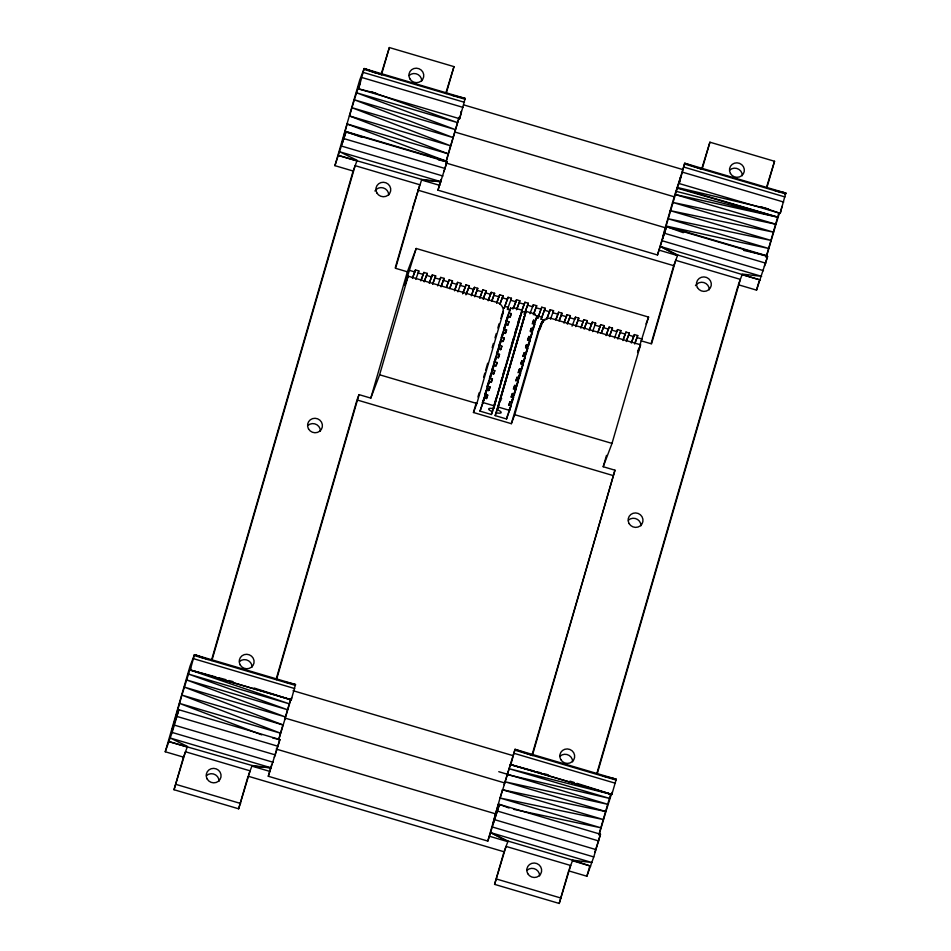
<?xml version="1.0" encoding="UTF-8"?>
<svg xmlns="http://www.w3.org/2000/svg" width="951" height="951" viewBox="0 0 951 951"><rect width="100%" height="100%" fill="white"/><g stroke="black" fill="none" stroke-linecap="round" stroke-linejoin="round"><path stroke-width="1.43" d="M375.883 93.186L358.61 88.895L364.138 68.567L465.182 98.405L459.642 118.732L358.61 88.895L360.286 81.513L354.331 99.796L349.504 115.963L448.218 153.836L446.15 161.099L345.118 131.274L347.174 124.01L448.218 153.836L459.333 116.985M679.18 183.543L684.708 163.227L785.752 193.053L780.224 213.381L679.18 183.543L680.857 176.161L674.913 194.444L775.945 224.27L779.451 213.048M215.972 676.981L190.248 669.968L194.468 654.668L295.511 684.506L291.279 699.805L190.248 669.968L190.545 667.757L181.891 695.098L172.167 730.059L178.871 709.755L279.915 739.581L268.301 776.266L487.827 841.088L499.441 804.403L600.485 834.241L593.769 856.934L586.862 876.228L568.65 870.854L559.212 903.45L494.591 884.371L504.03 851.775L508.06 841.1L490.906 832.707L591.938 862.533L572.68 860.179L508.06 841.1M510.818 764.616L515.038 749.317L616.082 779.154L616.034 780.046L611.85 794.454L510.818 764.616L511.115 762.405L500.25 797.734M532.441 755.237L614.964 470.198L603.207 466.727L612.016 443.404L640.57 344.797L551.711 318.561C547.36 317.159 542.141 319.75 540.929 324.232L514.753 414.684L511.341 423.682L473.455 412.496L476.855 403.497L503.043 313.045C504.41 308.6 501.415 303.607 496.981 302.406L408.157 276.182L404.757 285.181L416.181 248.473L648.582 317.087L639.785 345.522M291.279 699.805L291.588 697.582M461.39 111.719L459.642 118.732M781.972 206.367L780.224 213.381L760.8 206.7M248.591 774.863L251.896 766.102L271.368 767.885L170.324 738.047L187.49 746.44L187.276 747.022L183.46 757.127L165.248 751.754L172.155 732.46L178.871 709.755M412.425 208.507L421.566 180.012L441.062 181.724L340.018 151.887L357.16 160.35L356.946 160.921L353.13 171.025L334.918 165.652L345.974 132.011L447.018 161.848L437.971 190.164L657.498 254.987L666.544 226.671L767.588 256.497L756.532 290.126L738.321 284.753L742.351 274.078L761.632 276.372L660.588 246.535L677.516 255.581L673.7 265.674L651.162 343.537M664.048 231.901L662.585 238.57L666.544 226.671L683.317 232.686M446.233 161.539L458.881 117.936M487.827 841.088L498.443 804.023M495.721 813.057L492.749 824.719L499.441 804.403L509.047 808.017M657.498 254.987L684.708 163.227L701.113 169.04M664.38 230.701L674.509 195.763M496.125 811.643L502.461 789.746L605.906 811.572L611.35 794.37L510.318 764.545L534.367 771.083M766.732 255.748L775.945 224.27L672.523 202.349L773.567 232.187L670.075 210.611L771.118 240.448L667.745 218.659L768.788 248.496L665.688 225.922L766.732 255.748L743.587 250.375M493.581 408.68L522.301 310.276L513.041 307.542L512.708 308.706L510.604 308.088L507.382 316.612L505.968 321.497L509.189 312.974L511.293 313.604L510.342 316.861L508.238 316.243L505.029 324.755L503.602 329.652L506.824 321.129L508.928 321.747L507.989 325.004L505.884 324.386L502.663 332.909L501.248 337.795L504.47 329.284L506.574 329.902L505.635 333.159L503.519 332.541L500.309 341.052L498.895 345.95L502.104 337.427L504.208 338.045L503.269 341.302L501.165 340.684L497.944 349.207L496.529 354.093L499.75 345.582L501.855 346.2L500.915 349.457L498.811 348.839L495.59 357.362L494.175 362.248L497.397 353.724L499.501 354.343L498.55 357.612L496.446 356.982L493.224 365.505L491.81 370.391L495.031 361.879L497.135 362.497L496.196 365.755L494.092 365.136L490.871 373.66L489.456 378.546L492.677 370.022L494.782 370.64L493.831 373.909L491.726 373.279L488.505 381.803L487.09 386.688L490.312 378.177L492.416 378.795L491.477 382.052L489.373 381.434L484.737 394.843L487.958 386.32L490.062 386.938L489.111 390.207L487.007 389.577L482.371 402.986L485.592 394.475L487.697 395.093L486.757 398.35L484.653 397.732L480.017 411.141L491.382 414.493L492.44 411.7L491.227 411.201A6.586 1.7 16.1 0 1 492.273 408.443L493.581 408.68L496.541 398.314M535.71 320.808L533.606 320.19L532.655 323.447L534.771 324.065L533.345 328.963L531.24 328.333L530.301 331.602L532.405 332.22L530.991 337.106L528.887 336.488L527.948 339.745L530.052 340.363L528.637 345.261L526.521 344.631L525.582 347.9L527.686 348.518L526.272 353.403L524.167 352.785L523.228 356.043L525.332 356.661L523.918 361.558L521.814 360.94L520.863 364.197L522.967 364.815L521.552 369.701L519.448 369.083L518.509 372.34L520.613 372.97L519.198 377.856L517.094 377.238L516.143 380.495L518.247 381.113L516.833 385.999L514.729 385.381L513.79 388.638L515.894 389.268L514.479 394.154L512.375 393.536L511.424 396.793L513.528 397.411L512.114 402.297L510.009 401.679L509.07 404.936L511.174 405.566L506.538 418.975L495.174 415.611L496.232 412.817L497.539 413.067A6.586 1.7 16.1 0 0 498.586 410.297L497.373 409.798L526.093 311.393L535.354 314.127L535.021 315.304L537.125 315.922L532.952 328.119M278.905 739.2L290.78 699.722L254.072 688.013M278.572 739.83L282.934 724.935L184.292 687.097L285.336 716.923L186.503 679.906L287.547 709.743L188.369 674.033L289.401 703.871L189.748 669.884L290.78 699.722M473.455 412.496L476.296 402.642M477.925 397.007L479.149 392.787M483.619 377.297L484.832 373.065M485.652 370.248L487.685 363.211M492.154 347.721L493.379 343.489M494.995 337.867L496.22 333.635M497.849 328L499.061 323.78M599.154 834.479L605.906 811.572L504.874 781.746L608.117 804.391L498.776 771.701M165.248 751.754L190.022 666.187L194.468 654.668L208.126 659.518M334.918 165.652L359.692 80.086L364.138 68.567L381.898 74.879M174.021 789.722L185.481 751.765L250.101 770.845L238.642 808.802L174.021 789.722L183.46 757.127M211.526 660.149L353.13 171.025M381.185 74.119L389.339 47.55L453.972 66.629L446.162 93.602M211.871 660.588L355.151 165.664L419.771 184.744L395.58 268.313L407.373 271.796L416.181 248.473M381.541 74.523L389.339 47.55M238.642 808.802L248.08 776.206L504.03 851.775M276.147 679.24L356.589 401.37M395.212 267.968L411.605 211.336M445.805 93.198L453.972 66.629M276.491 679.668L359.014 394.629L370.807 398.112L379.615 374.789L408.157 276.182M370.807 398.112L407.373 271.796M268.301 776.266L271.784 764.235M284.587 719.883L290.756 698.7M437.971 190.164L441.062 179.501M412.449 278.405L415.468 269.941L418.82 270.928L418.238 272.961L423.302 274.459L423.884 272.426L427.237 273.412L424.217 281.876M429.293 283.374L432.313 274.91L435.665 275.897L432.646 284.361M441.062 286.857L444.081 278.381L440.729 277.395L440.135 279.428L435.071 277.93M446.613 287.059L449.145 279.879L452.498 280.866L449.966 288.058M454.554 290.84L457.574 282.364L460.926 283.35L460.332 285.395L465.396 286.893L465.99 284.848L469.342 285.847L466.323 294.311M471.387 295.809L474.406 287.333L477.759 288.331L474.739 296.795M479.803 298.293L482.835 289.829L486.187 290.816L483.167 299.28M488.232 300.778L491.251 292.314L494.603 293.3L492.071 300.48M496.648 303.262L499.667 294.798L503.02 295.785L500 304.261M508.084 297.283L504.101 308.326L508.084 297.283L511.436 298.269L510.853 300.314L515.918 301.8L516.512 299.767L519.864 300.754L516.845 309.23M509.986 310.062L507.454 309.313L508.036 307.28L504.684 306.281M480.017 411.141L484.653 397.732M485.592 394.475L487.007 389.577M487.958 386.32L489.373 381.434M490.312 378.177L491.726 373.279M492.677 370.022L494.092 365.136M495.031 361.879L496.446 356.982M497.397 353.724L498.811 348.839M499.75 345.582L501.165 340.684M502.104 337.427L503.519 332.541M504.47 329.284L505.884 324.386M506.824 321.129L508.238 316.243M509.189 312.974L510.604 308.088M488.885 388.4L488.255 390.576L489.171 388.139M491.382 414.493L496.267 397.613M500.749 382.124L501.973 377.904M502.794 375.086L504.826 368.049M509.308 352.571L510.532 348.351M511.341 345.534L513.385 338.497M515.014 332.874L516.238 328.654M517.867 323.019L519.091 318.799M492.44 411.7L520.161 315.352M496.909 397.019L522.301 310.276M520.934 313.295L524.928 302.252L528.28 303.238L524.286 314.282L528.28 303.238M495.174 415.611L524.37 316.6M496.232 412.817L524.144 316.552M497.373 409.798L526.093 311.393M533.677 314.199L536.697 305.735L533.345 304.736L532.762 306.781L527.686 305.283M506.538 418.975L507.953 414.077M512.316 399.004L511.258 402.677L514.479 394.154M519.401 374.563L518.687 377L521.552 369.701M541.773 307.221L537.779 318.264L541.773 307.221L545.125 308.219L541.131 319.263L544.935 320.38M541.131 319.263L545.125 308.219M511.341 423.682L537.909 332.196L541.309 323.185M546.682 319.465L550.189 309.717L553.541 310.704L552.947 312.736L558.023 314.234L558.606 312.201L561.958 313.188L559.426 320.368M564.002 323.15L567.034 314.686L570.386 315.673L567.367 324.148M575.783 326.633L578.802 318.157L575.45 317.17L574.856 319.203L569.792 317.705M580.847 328.131L583.866 319.655L587.219 320.642L584.199 329.117M589.263 330.615L592.283 322.139L595.647 323.138L595.053 325.171L600.117 326.668L600.711 324.624L604.063 325.622L601.531 332.802M606.108 335.584L609.127 327.108L612.48 328.107L609.46 336.571M617.877 339.055L620.896 330.591L617.544 329.605L616.961 331.637L611.885 330.14M622.953 340.553L625.972 332.089L629.324 333.076L626.305 341.54M504.125 784.706L515.038 749.317L532.798 755.629M631.369 343.038L634.388 334.574L637.741 335.56L634.721 344.036M603.207 466.727L606.5 455.374M637.574 352.381L638.81 348.102M532.096 754.809L614.964 470.198M701.755 168.779L709.922 142.198L774.542 161.278L766.732 188.25M494.591 884.371L506.051 846.414L570.671 865.493L572.68 860.179L590.678 866.135L572.466 860.75M702.111 169.171L709.922 142.198M596.729 773.876L737.917 286.18M766.791 186.432L774.542 161.278M559.212 903.45L570.671 865.493L569.162 869.511M597.073 774.316L740.353 279.392L675.721 260.312L651.53 343.882L641.081 340.803M586.862 876.228L589.751 866.242M598.833 834.871L610.387 794.941M756.532 290.126L759.005 281.579M766.03 257.329L778.821 213.119M598.619 840.327L600.485 834.241M598.238 841.54L594.898 851.953M345.974 132.011L342.003 143.922L345.118 131.274L361.677 137.241M766.114 261.145L767.588 256.497M274.328 757.305L279.915 739.581L272.735 738.024M443.82 171.715L447.018 161.848L438.447 159.851M764.39 266.363L765.745 262.298M441.062 181.724L421.78 179.43L421.566 180.012L439.778 185.386M271.368 767.885L252.11 765.531L251.896 766.102L270.108 771.487M660.588 246.535L677.73 254.999L677.516 255.581L659.305 250.196M359.014 394.629L357.005 399.943L612.955 475.512M412.556 277.656L415.468 269.941M415.801 279.392L418.82 270.928M420.972 280.141L423.884 272.426M420.865 280.89L423.302 274.459M424.324 281.127L427.237 273.412M429.388 282.625L432.313 274.91M432.741 283.612L435.665 275.897M437.71 285.859L440.729 277.395M441.169 286.096L444.081 278.381M446.72 286.31L449.145 279.879M449.585 288.593L452.498 280.866M454.649 290.079L457.574 282.364M457.906 291.826L460.926 283.35M462.59 293.859L465.99 284.848M462.971 293.324L465.396 286.893M465.942 294.846L469.342 285.847M471.494 295.06L474.406 287.333M474.846 296.046L477.759 288.331M479.91 297.544L482.835 289.829M483.263 298.531L486.187 290.816M488.327 300.029L491.251 292.314M491.691 301.015L494.603 293.3M496.755 302.513L499.667 294.798M500.107 303.5L503.02 295.785M501.427 315.994L503.364 310.846M500.844 318.395L503.281 311.952M507.454 309.313L511.436 298.269M509.914 317.254L511.293 313.604M513.1 308.778L516.512 299.767M513.492 308.231L515.918 301.8M507.549 325.397L508.928 321.747M505.195 333.551L506.574 329.902M502.829 341.694L504.208 338.045M500.476 349.849L501.855 346.2M498.11 358.004L499.501 354.343M516.464 309.764L519.864 300.754M495.756 366.147L497.135 362.497M493.403 374.302L494.782 370.64M491.037 382.445L492.416 378.795M488.683 390.599L490.062 386.938M486.353 397.506L487.281 395.069M486.318 398.742L487.697 395.093M524.928 302.252L521.528 311.262L524.881 312.249M519.508 317.682L520.363 315.435M529.945 313.747L533.345 304.736M533.297 314.733L536.697 305.735M532.227 323.839L533.606 320.19M530.325 330.77L531.24 328.333M527.508 340.137L528.887 336.488M533.903 324.446L537.125 315.922M525.606 347.067L526.521 344.631M532.001 331.376L534.771 324.065M522.788 356.435L524.167 352.785M530.135 337.486L533.345 328.963M529.184 340.743L532.405 332.22M520.886 363.365L521.814 360.94M528.233 344.417L530.991 337.106M527.282 347.674L530.052 340.363M518.069 372.733L519.448 369.083M525.416 353.784L528.637 345.261M524.465 357.041L527.686 348.518M515.715 380.887L517.094 377.238M523.514 360.714L526.272 353.403M522.575 363.971L525.332 356.661M513.35 389.03L514.729 385.381M520.696 370.082L523.918 361.558M519.745 373.339L522.967 364.815M510.996 397.185L512.375 393.536M517.855 380.269L520.613 372.97M508.63 405.328L510.009 401.679M515.977 386.379L519.198 377.856M515.038 389.637L518.247 381.113M514.075 393.31L516.833 385.999M513.136 396.567L515.894 389.268M511.234 403.497L513.528 397.411M541.832 322.211L537.909 332.196M542.474 321.295L539.074 330.306L539.835 329.498M509.356 409.608L512.114 402.297M540.323 328.202L543.235 320.487M508.416 412.865L511.174 405.566M543.14 322.353L544.115 319.786M546.789 318.716L550.189 309.717M550.522 319.167L553.541 310.704M555.693 319.916L558.606 312.201M556.073 319.381L558.023 314.234M559.045 320.903L561.958 313.188M564.597 321.117L567.034 314.686M567.462 323.388L570.386 315.673M572.05 326.169L575.45 317.17M575.89 325.872L578.802 318.157M580.954 327.37L583.866 319.655M584.306 328.368L587.219 320.642M589.37 329.854L592.283 322.139M592.616 331.602L595.647 323.138M597.787 332.351L600.711 324.624M597.692 333.1L600.117 326.668M601.139 333.337L604.063 325.622M606.215 334.835L609.127 327.108M609.567 335.822L612.48 328.107M614.524 338.069L617.544 329.605M617.984 338.306L620.896 330.591M623.535 338.52L625.972 332.089M626.4 340.791L629.324 333.076M631.476 342.289L634.388 334.574M634.828 343.275L637.741 335.56M645.991 323.958L648.582 317.087M637.645 352.524L640.57 344.797M460.617 113.145L461.33 111.35M464.552 99.819L465.182 98.405L452.26 95.326M785.122 194.468L785.752 193.053L774.269 190.319M612.159 792.242L611.85 794.454L576.936 783.339M499.976 400.026L500.202 400.074A4.386 1.129 16.1 0 0 501.141 400.157M610.28 777.93L616.082 779.154L603.172 776.075M777.05 191.222L785.752 193.053M513.516 809.313L601.068 827.845L500.024 798.02L603.505 819.584L502.461 789.746M674.913 194.444L778.108 217.256L677.076 187.43L768.479 208.947M507.085 774.554L609.971 798.519L508.94 768.681L611.35 794.37M285.466 682.105L295.511 684.506M675.888 191.27L778.108 217.256L676.874 188.084M537.196 771.843L541.44 773.008M544.257 773.769L548.501 774.922M218.837 677.754L225.981 679.703M228.846 680.488L233.138 681.653M364.102 69.411L465.146 99.249M684.672 164.059L785.716 193.897M363.413 72.466L464.445 102.304M683.983 167.114L785.015 196.952M464.159 105.026L682.271 169.421M362.081 77.578L463.125 107.415M682.663 172.226L783.695 202.064M454.804 132.011L674.342 196.833M349.504 115.963L450.548 145.8L351.953 107.701L452.985 137.538L354.331 99.796L455.374 129.621L356.506 92.782L457.538 122.608L370.866 91.653M445.841 162.966L665.379 227.776M344.238 138.715L445.282 168.553M664.808 233.364L765.852 263.201M341.885 146.181L442.928 176.006M662.455 240.829L763.498 270.666M421.78 179.43L338.734 155.548L356.946 160.921M677.73 254.999L760.348 280.034L742.137 274.661M417.751 190.105L673.7 265.674M409.81 270.476L414.874 271.974M426.654 275.445L431.718 276.943M443.487 280.426L448.563 281.912M451.915 282.911L456.979 284.408M468.748 287.88L473.824 289.377M477.176 290.364L482.24 291.862M485.592 292.849L490.657 294.346M494.009 295.333L499.073 296.831M502.437 297.818L507.501 299.315M519.27 302.798L524.334 304.296M536.114 307.767L541.178 309.265M544.531 310.252L549.595 311.75M561.375 315.221L566.439 316.719M578.208 320.202L583.284 321.688M586.636 322.686L591.7 324.184M603.469 327.655L608.533 329.153M620.314 332.624L625.378 334.122M628.73 335.109L633.794 336.606M637.146 337.605L642.222 339.091M538.361 316.231L541.713 317.218M483.239 402.618L494.603 405.97M498.395 407.099L509.76 410.452M379.615 374.789L476.855 403.497M514.753 414.684L612.016 443.404M194.42 655.572L295.464 685.398M514.99 750.22L616.034 780.046M193.695 658.734L294.739 688.572M514.265 753.382L615.309 783.22M293.063 690.699L512.601 755.522M285.134 718.112L504.66 782.935M282.934 724.935L181.891 695.098L280.497 733.197L179.454 703.371L261.739 734.861M177.124 716.495L278.168 746.321M497.694 811.144L598.738 840.969M276.17 749.055L495.709 813.878M174.461 725.149L275.505 754.975M495.031 819.798L596.075 849.623M172.155 732.46L273.199 762.286M492.737 827.108L593.769 856.934M252.11 765.531L169.064 741.649L187.276 747.022M489.634 836.298L507.846 841.671L490.906 832.707M176.03 784.409L240.651 803.488M496.6 879.057L561.221 898.136M569.946 781.116L574.142 782.447M347.174 124.01L446.15 161.099M364.138 68.567L374.956 72.752M194.468 654.668L202.587 657.807M500.69 398.148L500.892 398.231A4.386 1.129 16.1 0 1 501.7 398.659M560.044 756.2A7.465 7.204 20.7 0 1 572.668 761.739M729.714 170.098A7.465 7.204 20.7 0 1 742.351 175.638M409.144 75.45A7.465 7.204 20.7 0 1 421.769 80.99M374.92 190.996A7.465 7.204 20.7 0 1 388.745 195.074M307.791 425.537A7.465 7.204 20.7 0 1 320.428 431.076M206.45 775.636A7.465 7.204 20.7 0 1 219.075 781.175M239.474 661.551A7.465 7.204 20.7 0 1 252.098 667.091M527.02 870.284A7.465 7.204 20.7 0 1 539.645 875.823M695.49 285.645A7.465 7.204 20.7 0 1 709.315 289.722M628.373 520.185A7.465 7.204 20.7 0 1 640.998 525.737M376.846 192.91A7.465 7.204 20.7 0 0 389.72 193.35A7.465 7.204 20.7 0 0 383.408 182.271A7.465 7.204 20.7 0 0 376.846 192.91M560.769 759.576A7.465 7.204 20.7 0 0 573.643 760.004A7.465 7.204 20.7 0 0 567.331 748.936A7.465 7.204 20.7 0 0 560.769 759.576M308.516 428.925A7.465 7.204 20.7 0 0 321.39 429.353A7.465 7.204 20.7 0 0 315.078 418.285A7.465 7.204 20.7 0 0 308.516 428.925M730.439 173.474A7.465 7.204 20.7 0 0 743.313 173.914A7.465 7.204 20.7 0 0 737.001 162.835A7.465 7.204 20.7 0 0 730.439 173.474M629.098 523.573A7.465 7.204 20.7 0 0 641.961 524.001A7.465 7.204 20.7 0 0 635.66 512.934A7.465 7.204 20.7 0 0 629.098 523.573M409.869 78.826A7.465 7.204 20.7 0 0 422.743 79.254A7.465 7.204 20.7 0 0 416.431 68.187A7.465 7.204 20.7 0 0 409.869 78.826M697.416 287.571A7.465 7.204 20.7 0 0 710.29 287.998A7.465 7.204 20.7 0 0 703.978 276.919A7.465 7.204 20.7 0 0 697.416 287.571M207.175 779.012A7.465 7.204 20.7 0 0 220.05 779.44A7.465 7.204 20.7 0 0 213.737 768.372A7.465 7.204 20.7 0 0 207.175 779.012M527.746 873.66A7.465 7.204 20.7 0 0 540.62 874.088A7.465 7.204 20.7 0 0 534.307 863.021A7.465 7.204 20.7 0 0 527.746 873.66M240.199 664.927A7.465 7.204 20.7 0 0 253.073 665.355A7.465 7.204 20.7 0 0 246.761 654.288A7.465 7.204 20.7 0 0 240.199 664.927"/></g></svg>
